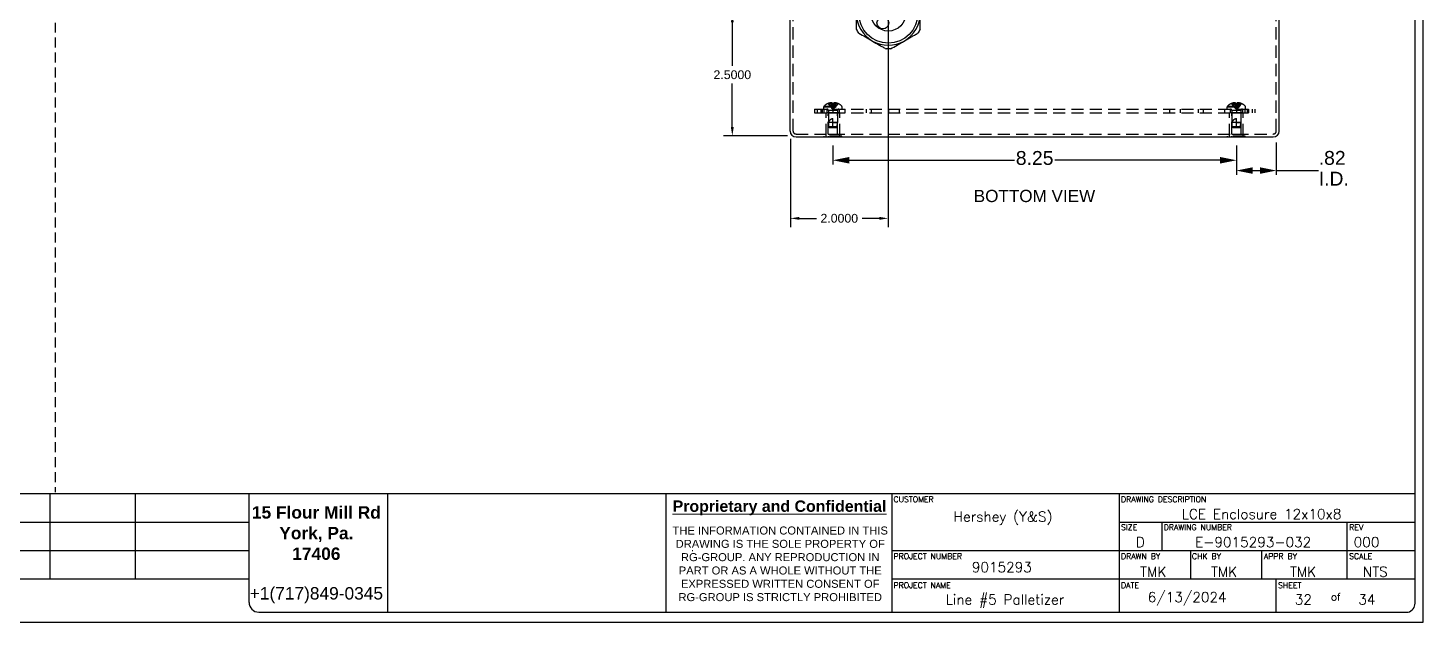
# Model space of a CAD drawing. Header units: inches. Extents: x 0 to 56, y -0.1 to 35.9.
# Drawn here: x 27.47 to 56, y -0.07 to 12.08 of the extents above; entities that cross this region are included whole.
import ezdxf
from ezdxf.enums import TextEntityAlignment as Align

# ---------------------------------------------------------------- set-up
doc = ezdxf.new("R2010")
doc.units = ezdxf.units.IN
doc.header["$MEASUREMENT"] = 0
for name, pattern in [('HIDDEN', [0.375, 0.25, -0.125]), ('HIDDEN2', [0.1875, 0.125, -0.0625]), ('SLD-Solid', [0])]:
    doc.linetypes.add(name, pattern=pattern)
for name, color, linetype in [('DEFAULT_2', 8, 'HIDDEN'), ('DIMENSIONS', 7, 'Continuous'), ('PLOC', 8, 'Continuous'), ('PSYMS', 7, 'Continuous'), ('SUBPANEL', 7, 'Continuous'), ('TB_LABELS', 1, 'Continuous')]:
    doc.layers.add(name, color=color, linetype=linetype)
doc.layers.add('MidPoint', color=210, linetype='HIDDEN2', plot=False)
doc.styles.add('Annotative', font='arial.ttf')
doc.styles.add('Fields', font='simplex.shx', dxfattribs={"height": 0.185})
doc.styles.get("Standard").update_dxf_attribs({"font": 'arial.ttf'})
doc.styles.add('WD', font='romans.shx', dxfattribs={"height": 0.185})
doc.dimstyles.new('DIMSTYLE_3', dxfattribs={"dimtxt": 0.283333, "dimasz": 0.333333, "dimexe": 0.09, "dimexo": 0.07, "dimgap": 0.0425, "dimtad": 0, "dimtih": 1, "dimtoh": 1, "dimzin": 4, "dimdsep": 46, "dimtxsty": 'Standard', "dimblk": '_FILLED', "dimblk1": '_FILLED', "dimblk2": '_FILLED', "dimcen": 0.09, "dimadec": 3, "dimazin": 1, "dimtfac": 1, "dimtdec": 3, "dimtofl": 0, "dimtmove": 0, "dimatfit": 3, "dimldrblk": '_FILLED', "dimfxl": 1, "dimtolj": 1, "dimtzin": 4, "dimarcsym": 0})
doc.dimstyles.get("Standard").update_dxf_attribs({"dimtxt": 0.18, "dimasz": 0.18, "dimexe": 0.18, "dimexo": 0.0625, "dimgap": 0.09, "dimtad": 0, "dimtih": 1, "dimtoh": 1, "dimdec": 4, "dimzin": 0, "dimdsep": 46, "dimtxsty": 'Standard', "dimcen": 0.09, "dimadec": 0, "dimazin": 0, "dimtfac": 1, "dimtdec": 4, "dimtofl": 0, "dimtmove": 0, "dimatfit": 3, "dimfxl": 1, "dimtolj": 1, "dimtzin": 0, "dimarcsym": 0})

# ---------------------------------------------------------------- blocks, each defined once
blk = doc.blocks.new('RG_Master_Ver_4_2_2')
at = {"color": 3}
for p, q in [((34.15, 0.194), (34.15, 21.734)), ((10.12, 1.563), (34.15, 1.563)), ((17.076, 1.563), (17.076, 0.496)), ((18.143, 1.563), (18.143, 0.496)), ((19.566, 1.563), (19.566, 0.203)), ((21.3, 1.563), (21.3, 0.072)), ((24.781, 1.562), (24.781, 0.072)), ((27.605, 1.563), (27.605, 0.072)), ((30.451, 1.563), (30.451, 0.072)), ((9.998, 1.207), (19.566, 1.207)), ((30.451, 1.207), (34.15, 1.207)), ((30.984, 1.207), (30.984, 0.852)), ((33.297, 1.207), (33.297, 0.852)), ((9.998, 0.852), (19.566, 0.852)), ((25.107, 0.852), (25.117, 0.852)), ((27.605, 0.852), (34.15, 0.852)), ((27.959, 0.852), (27.961, 0.852)), ((31.34, 0.852), (31.34, 0.496)), ((32.229, 0.852), (32.229, 0.496)), ((33.297, 0.852), (33.297, 0.496)), ((9.998, 0.496), (19.566, 0.496)), ((27.605, 0.496), (34.15, 0.496)), ((32.407, 0.496), (32.407, 0.085)), ((19.689, 0.081), (34.062, 0.081))]:
    blk.add_line(p, q, dxfattribs=at)
blk.add_lwpolyline([(0, -0.044), (34.25, -0.044), (34.25, 21.956), (0, 21.956)], close=True, dxfattribs=at)
for centre, radius, start, end in [((19.689, 0.203), 0.122, 180, 270), ((34.035, 0.192), 0.115, 283.6956, 0.7965)]:
    blk.add_arc(centre, radius, start, end, dxfattribs=at)
at = {"layer": 'MidPoint'}
blk.add_line((17.141, 8.956), (17.141, 1.581), dxfattribs=at)
at = {"color": 3, "insert": (20.409, 1.406), "char_height": 0.14228, "attachment_point": 2}
blk.add_mtext_dynamic_manual_height_columns('{\\fArial|b1|i0|c0|p34;\\H1.08937x;15 Flour Mill Rd\\PYork, Pa. \\P17406}\\P\\P{\\H1.08937x;+1(717)849-0345}', width=1.73509, gutter_width=0.69, heights=[0], dxfattribs=at)
at = {"color": 3, "linetype": 'Continuous', "lineweight": 20, "insert": (26.201, 1.478), "char_height": 0.14228, "width": 2.80179, "attachment_point": 2, "style": 'Annotative'}
blk.add_mtext('{\\fArial|b1|i0|c0|p34;\\LProprietary and Confidential}', dxfattribs=at)
at = {"color": 3, "insert": (26.21, 1.152), "char_height": 0.1, "width": 2.78538, "attachment_point": 2, "style": 'Annotative'}
blk.add_mtext('THE INFORMATION CONTAINED IN THIS DRAWING IS THE SOLE PROPERTY OF RG-GROUP. ANY REPRODUCTION IN PART OR AS A WHOLE WITHOUT THE EXPRESSED WRITTEN CONSENT OF RG-GROUP IS STRICTLY PROHIBITED', dxfattribs=at)
at = {"insert": (30.807, 0.331), "char_height": 0.125, "attachment_point": 1, "style": 'Fields'}
blk.add_mtext('6/13/2024', dxfattribs=at)
at = {"style": 'Fields'}
for tag, p in [('DESCRIPTION_3', (13.116, 1.307)), ('DRN_3', (15.472, 1.307)), ('CHK_3', (16.529, 1.307)), ('APP_3', (17.552, 1.307)), ('DATE_3', (18.829, 1.307)), ('CUSTOMER', (28.997, 1.214)), ('DRAWING_DESC', (32.229, 1.246)), ('DESCRIPTION_2', (13.116, 0.951)), ('DRN_2', (15.472, 0.951)), ('CHK_2', (16.529, 0.951)), ('APP_2', (17.552, 0.951)), ('DATE_2', (18.829, 0.951)), ('SIZE', (30.715, 0.894)), ('DRAWING_#', (32.125, 0.894)), ('REV', (33.543, 0.894)), ('DESCRIPTION_1', (13.116, 0.596)), ('DRN_1', (15.472, 0.596)), ('CHK_1', (16.529, 0.596)), ('APP_1', (17.552, 0.596)), ('DATE_1', (18.829, 0.596)), ('PROJECT_#', (28.981, 0.581)), ('DRN_BY', (30.875, 0.524)), ('CHK_BY', (31.762, 0.524)), ('APP_BY', (32.75, 0.524)), ('SCALE', (33.652, 0.524)), ('PROJECT_NAME', (29.021, 0.176)), ('SHEETNUM', (32.753, 0.176)), ('TTL_SHTS', (33.547, 0.176))]:
    blk.add_attdef(tag, text='', height=0.125, dxfattribs=at).set_placement(p, align=Align.CENTER)
at = {"style": 'Fields', "flags": 9}
blk.add_attdef('WD_TB', (9.953, 0.194), '', height=0.0638, dxfattribs=at)
at = {"layer": 'TB_LABELS', "style": 'WD'}
for s, height, p in [('CUSTOMER', 0.0711, (27.627, 1.528)), ('DRAWING DESCRIPTION', 0.07114, (30.472, 1.528)), ('SIZE', 0.0711, (30.472, 1.179)), ('DRAWING NUMBER', 0.07114, (31.006, 1.179)), ('REV', 0.0711, (33.325, 1.179)), ('PROJECT NUMBER', 0.07114, (27.627, 0.816)), ('DRAWN BY', 0.0711, (30.472, 0.816)), ('CHK BY', 0.0711, (31.359, 0.816)), ('APPR BY', 0.0711, (32.258, 0.816)), ('SCALE', 0.0711, (33.325, 0.816)), ('PROJECT NAME', 0.07114, (27.627, 0.453)), ('DATE', 0.0711, (30.472, 0.453)), ('SHEET', 0.0711, (32.436, 0.453)), ('of', 0.0925, (33.098, 0.318))]:
    blk.add_text(s, height=height, dxfattribs=at).set_placement(p, align=Align.TOP_LEFT)
blk = doc.blocks.new('_FILLED')
at = {"color": 0, "linetype": 'ByBlock'}
blk.add_solid([(0, 0), (-1, 0.2), (-1, -0.2)], dxfattribs=at)
blk = doc.blocks.new('*D7')
at = {"layer": 'Defpoints', "color": 0, "linetype": 'Continuous', "transparency": 16777216}
for p in [(43.932, 9.748), (52.182, 9.748), (52.182, 9.376)]:
    blk.add_point(p, dxfattribs=at)
at = {"layer": 'DIMENSIONS', "color": 0, "linetype": 'Continuous', "lineweight": -2, "transparency": 16777216}
for p, q in [((43.932, 9.678), (43.932, 9.286)), ((52.182, 9.678), (52.182, 9.286)), ((44.266, 9.376), (47.645, 9.376)), ((51.849, 9.376), (48.469, 9.376))]:
    blk.add_line(p, q, dxfattribs=at)
at = {"layer": 'DIMENSIONS', "color": 0, "linetype": 'Continuous', "lineweight": -2, "transparency": 16777216, "xscale": 0.3333333333, "yscale": 0.3333333333, "zscale": 0.3333333333, "rotation": 180}
blk.add_blockref('_FILLED', (43.932, 9.376), dxfattribs=at)
at = {"layer": 'DIMENSIONS', "color": 0, "linetype": 'Continuous', "lineweight": -2, "transparency": 16777216, "xscale": 0.3333333333, "yscale": 0.3333333333, "zscale": 0.3333333333}
blk.add_blockref('_FILLED', (52.182, 9.376), dxfattribs=at)
at = {"layer": 'DIMENSIONS', "color": 0, "linetype": 'Continuous', "transparency": 16777216, "insert": (48.057, 9.565), "char_height": 0.2833, "width": 0.76995, "attachment_point": 2, "line_spacing_factor": 0.9}
blk.add_mtext('\\A1;8.25', dxfattribs=at)
blk = doc.blocks.new('*D8')
at = {"layer": 'Defpoints', "color": 0, "linetype": 'Continuous', "transparency": 16777216}
for p in [(52.182, 9.748), (52.997, 9.81), (52.182, 9.165)]:
    blk.add_point(p, dxfattribs=at)
at = {"layer": 'DIMENSIONS', "color": 0, "linetype": 'Continuous', "lineweight": -2, "transparency": 16777216}
for p, q in [((52.997, 9.74), (52.997, 9.075)), ((52.182, 9.678), (52.182, 9.075)), ((52.516, 9.165), (52.664, 9.165)), ((52.997, 9.165), (53.859, 9.165))]:
    blk.add_line(p, q, dxfattribs=at)
at = {"layer": 'DIMENSIONS', "color": 0, "linetype": 'Continuous', "lineweight": -2, "transparency": 16777216, "xscale": 0.3333333333, "yscale": 0.3333333333, "zscale": 0.3333333333, "rotation": 180}
blk.add_blockref('_FILLED', (52.182, 9.165), dxfattribs=at)
at = {"layer": 'DIMENSIONS', "color": 0, "linetype": 'Continuous', "lineweight": -2, "transparency": 16777216, "xscale": 0.3333333333, "yscale": 0.3333333333, "zscale": 0.3333333333}
blk.add_blockref('_FILLED', (52.997, 9.165), dxfattribs=at)
at = {"layer": 'DIMENSIONS', "color": 0, "linetype": 'Continuous', "transparency": 16777216, "insert": (53.866, 9.566), "char_height": 0.2833, "width": 0.61406, "attachment_point": 1, "line_spacing_factor": 0.9}
blk.add_mtext('\\A1;.82\\PI.D.', dxfattribs=at)
blk = doc.blocks.new('HDV1_MC_TV_CG3')
for p, q in [((0.559, 0.725), (0.739, 0.725)), ((0.649, 0.635), (0.649, 0.815))]:
    blk.add_line(p, q)
at = {"color": 7, "linetype": 'SLD-Solid', "lineweight": 25}
for centre, radius in [((0.649, 0.725), 0.605), ((0.649, 0.725), 0.359), ((0.537, 0.919), 0.12), ((0.537, 0.531), 0.12), ((0.873, 0.725), 0.12)]:
    blk.add_circle(centre, radius, dxfattribs=at)
for start, end in [(120, 180), (60, 120), (0, 60), (180, 240), (300, 0), (240, 300)]:
    blk.add_arc((0.649, 0.725), 0.65, start, end, dxfattribs=at)
for points, knots in [([(0.604, 1.449), (0.56, 1.424), (0.514, 1.397), (0.444, 1.357), (0.421, 1.343), (0.385, 1.323), (0.373, 1.316), (0.348, 1.302), (0.336, 1.295), (0.324, 1.288)], [0, 0, 0, 0, 0.5, 0.5, 0.75, 0.75, 0.875, 0.875, 1, 1, 1, 1]), ([(0.974, 1.288), (0.926, 1.316), (0.878, 1.343), (0.808, 1.383), (0.785, 1.397), (0.739, 1.423), (0.716, 1.436), (0.694, 1.449)], [0, 0, 0, 0, 0.5, 0.5, 0.75, 0.75, 1, 1, 1, 1]), ([(0.324, 1.288), (0.276, 1.26), (0.228, 1.232), (0.158, 1.192), (0.135, 1.178), (0.089, 1.152), (0.066, 1.139), (0.044, 1.126)], [0, 0, 0, 0, 0.5, 0.5, 0.75, 0.75, 1, 1, 1, 1]), ([(1.254, 1.126), (1.21, 1.152), (1.164, 1.178), (1.094, 1.218), (1.071, 1.232), (1.035, 1.253), (1.023, 1.259), (0.998, 1.274), (0.986, 1.281), (0.974, 1.288)], [0, 0, 0, 0, 0.5, 0.5, 0.75, 0.75, 0.875, 0.875, 1, 1, 1, 1]), ([(-0.001, 0.725), (-0.001, 0.781), (-0.001, 0.836), (-0.001, 0.917), (-0.001, 0.944), (-0.001, 0.997), (-0.001, 1.023), (-0.001, 1.048)], [0, 0, 0, 0, 0.5, 0.5, 0.75, 0.75, 1, 1, 1, 1]), ([(1.299, 0.725), (1.299, 0.781), (1.299, 0.836), (1.299, 0.917), (1.299, 0.944), (1.299, 0.997), (1.299, 1.023), (1.299, 1.048)], [0, 0, 0, 0, 0.5, 0.5, 0.75, 0.75, 1, 1, 1, 1]), ([(-0.001, 0.401), (-0.001, 0.427), (-0.001, 0.453), (-0.001, 0.506), (-0.001, 0.532), (-0.001, 0.613), (-0.001, 0.668), (-0.001, 0.725)], [0, 0, 0, 0, 0.25, 0.25, 0.5, 0.5, 1, 1, 1, 1]), ([(1.299, 0.401), (1.299, 0.427), (1.299, 0.453), (1.299, 0.506), (1.299, 0.532), (1.299, 0.613), (1.299, 0.668), (1.299, 0.725)], [0, 0, 0, 0, 0.25, 0.25, 0.5, 0.5, 1, 1, 1, 1]), ([(0.044, 0.323), (0.089, 0.298), (0.134, 0.272), (0.204, 0.231), (0.227, 0.218), (0.263, 0.197), (0.275, 0.19), (0.3, 0.176), (0.312, 0.169), (0.324, 0.162)], [0, 0, 0, 0, 0.5, 0.5, 0.75, 0.75, 0.875, 0.875, 1, 1, 1, 1]), ([(0.974, 0.162), (1.023, 0.19), (1.07, 0.217), (1.14, 0.258), (1.163, 0.271), (1.209, 0.298), (1.232, 0.311), (1.254, 0.323)], [0, 0, 0, 0, 0.5, 0.5, 0.75, 0.75, 1, 1, 1, 1]), ([(0.324, 0.162), (0.373, 0.134), (0.42, 0.106), (0.49, 0.066), (0.513, 0.053), (0.559, 0.026), (0.582, 0.013), (0.604, 0)], [0, 0, 0, 0, 0.5, 0.5, 0.75, 0.75, 1, 1, 1, 1]), ([(0.694, 0), (0.739, 0.026), (0.784, 0.052), (0.854, 0.092), (0.877, 0.106), (0.913, 0.127), (0.925, 0.134), (0.95, 0.148), (0.962, 0.155), (0.974, 0.162)], [0, 0, 0, 0, 0.5, 0.5, 0.75, 0.75, 0.875, 0.875, 1, 1, 1, 1])]:
    blk.add_open_spline(points, degree=3, knots=knots, dxfattribs=at)
for points in [[(0.604, 1.449), (0.634, 1.449), (0.664, 1.449), (0.694, 1.449)], [(-0.001, 1.048), (0.014, 1.074), (0.029, 1.1), (0.044, 1.126)], [(1.254, 1.126), (1.269, 1.1), (1.284, 1.074), (1.299, 1.048)], [(0.044, 0.323), (0.029, 0.349), (0.014, 0.375), (-0.001, 0.401)], [(1.299, 0.401), (1.284, 0.375), (1.269, 0.349), (1.254, 0.323)], [(0.694, 0), (0.664, 0), (0.634, 0), (0.604, 0)]]:
    blk.add_open_spline(points, degree=3, dxfattribs=at)
at = {"style": 'WD', "width": 0.7}
for tag, p in [('INST', (0.625, 2.295)), ('DESC1', (0.625, 1.969)), ('LOC', (0.625, 2.125)), ('DESC2', (0.625, 1.812)), ('DESC3', (0.625, 1.665)), ('XREF', (0.625, 1.094))]:
    blk.add_attdef(tag, text='', height=0.125, dxfattribs=at).set_placement(p, align=Align.CENTER)
at = {"style": 'WD'}
blk.add_attdef('TAG1', text='', height=0.125, dxfattribs=at).set_placement((0.625, 1.5), align=Align.CENTER)
at = {"style": 'WD', "flags": 9}
blk.add_attdef('FAMILY', (0.83, 1.465), '', height=0.01, dxfattribs=at)
for tag, p in [('CAT', (0.855, 1.421)), ('ASSYCODE', (0.855, 1.384)), ('MFG', (0.853, 1.401))]:
    blk.add_attdef(tag, text='', height=0.01, dxfattribs=at).set_placement(p, align=Align.CENTER)
blk = doc.blocks.new('*D21')
at = {"color": 0, "lineweight": -2, "transparency": 16777216}
for p, q in [((45.062, 14.188), (45.062, 8.008)), ((43.062, 9.812), (43.062, 8.008)), ((43.242, 8.188), (43.598, 8.188)), ((44.883, 8.188), (44.527, 8.188))]:
    blk.add_line(p, q, dxfattribs=at)
at = {"color": 0, "transparency": 16777216}
for points in [[(43.242, 8.217), (43.242, 8.158), (43.062, 8.188)], [(44.883, 8.217), (44.883, 8.158), (45.062, 8.188)]]:
    blk.add_solid(points, dxfattribs=at)
at = {"layer": 'Defpoints', "color": 0, "transparency": 16777216}
for p in [(45.062, 14.25), (43.062, 9.875), (45.062, 8.188)]:
    blk.add_point(p, dxfattribs=at)
at = {"color": 0, "transparency": 16777216, "insert": (44.062, 8.188), "char_height": 0.18, "attachment_point": 5}
blk.add_mtext('\\A1;2.0000', dxfattribs=at)
blk = doc.blocks.new('*D22')
at = {"color": 0, "lineweight": -2, "transparency": 16777216}
for p, q in [((46.188, 12.375), (41.695, 12.375)), ((41.875, 12.195), (41.875, 11.307)), ((41.875, 10.055), (41.875, 10.943)), ((43, 9.875), (41.695, 9.875))]:
    blk.add_line(p, q, dxfattribs=at)
at = {"color": 0, "transparency": 16777216}
for points in [[(41.845, 12.195), (41.905, 12.195), (41.875, 12.375)], [(41.845, 10.055), (41.905, 10.055), (41.875, 9.875)]]:
    blk.add_solid(points, dxfattribs=at)
at = {"layer": 'Defpoints', "color": 0, "transparency": 16777216}
for p in [(41.875, 12.375), (46.25, 12.375), (43.063, 9.875)]:
    blk.add_point(p, dxfattribs=at)
at = {"color": 0, "transparency": 16777216, "insert": (41.875, 11.125), "char_height": 0.18, "attachment_point": 5}
blk.add_mtext('\\A1;2.5000', dxfattribs=at)

msp = doc.modelspace()

# ---------------------------------------------------------------- linework, layer by layer
at = {"color": 3, "linetype": 'Continuous'}
for p, q in [((43.05729, 9.97301), (43.05729, 16.84606)), ((53.05729, 9.97301), (53.05729, 16.84606)), ((43.17729, 9.85301), (52.93729, 9.85301))]:
    msp.add_line(p, q, dxfattribs=at)
at = {"color": 7, "linetype": 'Continuous'}
for p, q in [((43.75216, 9.84901), (43.75216, 9.85301)), ((44.11243, 9.84901), (43.75216, 9.84901)), ((43.84223, 9.84901), (43.84223, 9.85301)), ((44.02236, 9.84901), (44.02236, 9.85301)), ((44.11243, 9.84901), (44.11243, 9.85301)), ((52.00216, 9.84901), (52.00216, 9.85301)), ((52.36243, 9.84901), (52.00216, 9.84901)), ((52.09223, 9.84901), (52.09223, 9.85301)), ((52.27236, 9.84901), (52.27236, 9.85301)), ((52.36243, 9.84901), (52.36243, 9.85301))]:
    msp.add_line(p, q, dxfattribs=at)
at = {"color": 3, "linetype": 'Continuous'}
for centre, start, end in [((43.17729, 9.97301), 180, 270), ((52.93729, 9.97301), 270, 0)]:
    msp.add_arc(centre, 0.12, start, end, dxfattribs=at)
at = {"layer": 'DEFAULT_2', "color": 8, "linetype": 'HIDDEN'}
for p, q in [((43.11729, 9.97301), (43.11729, 16.84606)), ((52.99729, 9.97301), (52.99729, 16.84606)), ((43.79229, 9.87001), (43.79229, 10.34901)), ((44.07229, 10.34901), (43.79229, 10.34901)), ((43.83729, 10.33901), (43.82729, 10.34901)), ((43.83729, 9.91151), (43.83729, 10.33901)), ((44.02729, 10.33901), (43.83729, 10.33901)), ((44.02729, 10.33901), (44.03729, 10.34901)), ((44.02729, 9.91151), (44.02729, 10.33901)), ((44.07229, 9.87001), (44.07229, 10.34901)), ((52.32229, 10.34901), (52.04229, 10.34901)), ((52.04229, 9.87001), (52.04229, 10.34901)), ((52.08729, 10.33901), (52.07729, 10.34901)), ((52.27729, 10.33901), (52.08729, 10.33901)), ((52.08729, 9.91151), (52.08729, 10.33901)), ((52.27729, 10.33901), (52.28729, 10.34901)), ((52.27729, 9.91151), (52.27729, 10.33901)), ((52.32229, 9.87001), (52.32229, 10.34901)), ((43.17729, 9.91301), (52.93729, 9.91301)), ((43.75216, 9.85301), (43.75216, 9.87001)), ((44.11243, 9.87001), (43.75216, 9.87001)), ((43.83729, 9.91151), (44.02729, 9.91151)), ((43.84223, 9.85301), (43.84223, 9.87001)), ((44.02236, 9.85301), (44.02236, 9.87001)), ((44.11243, 9.85301), (44.11243, 9.87001)), ((52.36243, 9.87001), (52.00216, 9.87001)), ((52.00216, 9.85301), (52.00216, 9.87001)), ((52.08729, 9.91151), (52.27729, 9.91151)), ((52.09223, 9.85301), (52.09223, 9.87001)), ((52.27236, 9.85301), (52.27236, 9.87001)), ((52.36243, 9.85301), (52.36243, 9.87001))]:
    msp.add_line(p, q, dxfattribs=at)
for centre, start, end in [((43.17729, 9.97301), 180, 270), ((52.93729, 9.97301), 270, 0)]:
    msp.add_arc(centre, 0.06, start, end, dxfattribs=at)
at = {"layer": 'SUBPANEL', "color": 8, "linetype": 'HIDDEN'}
for p, q in [((43.55729, 10.42401), (43.55729, 10.34901)), ((43.55729, 10.42401), (52.55729, 10.42401)), ((43.55729, 10.34901), (52.55729, 10.34901)), ((43.609, 10.42401), (43.609, 10.34901)), ((43.68229, 10.42401), (43.68229, 10.34901)), ((43.71133, 10.42401), (43.71133, 10.34901)), ((43.74579, 10.42401), (43.74579, 10.47056)), ((43.74579, 10.47056), (44.11879, 10.47056)), ((43.75129, 10.34901), (43.75129, 10.42401)), ((43.75202, 10.48507), (44.11256, 10.48507)), ((43.80729, 10.42401), (43.80729, 10.34901)), ((43.83303, 10.53697), (43.83279, 10.53737)), ((43.83401, 10.53737), (43.83303, 10.53697)), ((43.91679, 10.53737), (43.83401, 10.53737)), ((43.83829, 10.39581), (43.83829, 10.14901)), ((44.02629, 10.39581), (43.83829, 10.39581)), ((43.86379, 10.53737), (43.86379, 10.54742)), ((43.89739, 10.53737), (43.89739, 10.55232)), ((43.91679, 10.53737), (43.91679, 10.54742)), ((43.91679, 10.53737), (43.91896, 10.5149)), ((43.91679, 10.53737), (43.91683, 10.53697)), ((43.91893, 10.51522), (43.92127, 10.49341)), ((43.92124, 10.49366), (43.92376, 10.47252)), ((43.92374, 10.4727), (43.92643, 10.45221)), ((43.93229, 10.53737), (43.93746, 10.53732)), ((43.93229, 10.42401), (43.93229, 10.34901)), ((43.9426, 10.53719), (43.93746, 10.53732)), ((43.9426, 10.53719), (43.94776, 10.53697)), ((43.94779, 10.53737), (43.94562, 10.5149)), ((43.94779, 10.53737), (43.94776, 10.53697)), ((43.94779, 10.54742), (43.94779, 10.53737)), ((44.03058, 10.53737), (43.94779, 10.53737)), ((43.96719, 10.53737), (43.96719, 10.55232)), ((44.00079, 10.53737), (44.00079, 10.54742)), ((44.02629, 10.39581), (44.02629, 10.14901)), ((44.03058, 10.53737), (44.03156, 10.53697)), ((44.03179, 10.53737), (44.03156, 10.53697)), ((44.05729, 10.42401), (44.05729, 10.34901)), ((44.11879, 10.42401), (44.11879, 10.47056)), ((44.17424, 10.42401), (44.17424, 10.34901)), ((44.61382, 10.42401), (44.61382, 10.34901)), ((44.71508, 10.42401), (44.71508, 10.34901)), ((45.07329, 10.34901), (45.07329, 10.42401)), ((45.29129, 10.34901), (45.29129, 10.42401)), ((50.82329, 10.34901), (50.82329, 10.42401)), ((51.04129, 10.34901), (51.04129, 10.42401)), ((51.39951, 10.42401), (51.39951, 10.34901)), ((51.50076, 10.42401), (51.50076, 10.34901)), ((51.94034, 10.42401), (51.94034, 10.34901)), ((51.99579, 10.47056), (52.36879, 10.47056)), ((51.99579, 10.42401), (51.99579, 10.47056)), ((52.00202, 10.48507), (52.36256, 10.48507)), ((52.05729, 10.42401), (52.05729, 10.34901)), ((52.08303, 10.53697), (52.08279, 10.53737)), ((52.08401, 10.53737), (52.08303, 10.53697)), ((52.16679, 10.53737), (52.08401, 10.53737)), ((52.27629, 10.39581), (52.08829, 10.39581)), ((52.08829, 10.39581), (52.08829, 10.14901)), ((52.11379, 10.53737), (52.11379, 10.54742)), ((52.14739, 10.53737), (52.14739, 10.55232)), ((52.16679, 10.53737), (52.16679, 10.54742)), ((52.16679, 10.53737), (52.16896, 10.5149)), ((52.16679, 10.53737), (52.16683, 10.53697)), ((52.16893, 10.51522), (52.17127, 10.49341)), ((52.17124, 10.49366), (52.17376, 10.47252)), ((52.17374, 10.4727), (52.17643, 10.45221)), ((52.18229, 10.42401), (52.18229, 10.34901)), ((52.19779, 10.53737), (52.19562, 10.5149)), ((52.19779, 10.53737), (52.19776, 10.53697)), ((52.19779, 10.54742), (52.19779, 10.53737)), ((52.28058, 10.53737), (52.19779, 10.53737)), ((52.21719, 10.53737), (52.21719, 10.55232)), ((52.25079, 10.53737), (52.25079, 10.54742)), ((52.27629, 10.39581), (52.27629, 10.14901)), ((52.28156, 10.53697), (52.28058, 10.53737)), ((52.28179, 10.53737), (52.28156, 10.53697)), ((52.30729, 10.42401), (52.30729, 10.34901)), ((52.36329, 10.34901), (52.36329, 10.42401)), ((52.36879, 10.42401), (52.36879, 10.47056)), ((52.40325, 10.42401), (52.40325, 10.34901)), ((52.43229, 10.42401), (52.43229, 10.34901)), ((52.50559, 10.42401), (52.50559, 10.34901)), ((52.55729, 10.42401), (52.55729, 10.34901)), ((43.8473, 10.05896), (43.83829, 10.14901)), ((44.02629, 10.14901), (43.83829, 10.14901)), ((43.85829, 10.04901), (43.8473, 10.05896)), ((44.01729, 10.05896), (43.8473, 10.05896)), ((43.85829, 10.04901), (44.00629, 10.04901)), ((43.93229, 10.04901), (43.93229, 10.22901)), ((43.93229, 10.14902), (44.02629, 10.14901)), ((44.00629, 10.04901), (44.01729, 10.05896)), ((44.01729, 10.05896), (44.02629, 10.14901)), ((52.27629, 10.14901), (52.08829, 10.14901)), ((52.0973, 10.05896), (52.08829, 10.14901)), ((52.26729, 10.05896), (52.0973, 10.05896)), ((52.10829, 10.04901), (52.0973, 10.05896)), ((52.10829, 10.04901), (52.25629, 10.04901)), ((52.18229, 10.04901), (52.18229, 10.22901)), ((52.18229, 10.14902), (52.27629, 10.14901)), ((52.25629, 10.04901), (52.26729, 10.05896)), ((52.26729, 10.05896), (52.27629, 10.14901))]:
    msp.add_line(p, q, dxfattribs=at)
for points in [[(43.83303, 10.53697), (43.84672, 10.5149), (43.86156, 10.49341), (43.87753, 10.47252), (43.89465, 10.45221), (43.9129, 10.43249), (43.93229, 10.41337)], [(43.89739, 10.55232), (43.89337, 10.55205), (43.88932, 10.55169), (43.88524, 10.55124), (43.88111, 10.55069), (43.87691, 10.55005), (43.87263, 10.54929), (43.86825, 10.54841), (43.86379, 10.54742)], [(43.86379, 10.53737), (43.87324, 10.51522), (43.88347, 10.49366), (43.89449, 10.4727), (43.9063, 10.45233), (43.9189, 10.43255), (43.93229, 10.41337)], [(43.91679, 10.54742), (43.91437, 10.54836), (43.91195, 10.54921), (43.90952, 10.54996), (43.90709, 10.55062), (43.90466, 10.55118), (43.90223, 10.55165), (43.89981, 10.55203), (43.89739, 10.55232)], [(43.89739, 10.53737), (43.9022, 10.51522), (43.90742, 10.49366), (43.91303, 10.4727), (43.91905, 10.45233), (43.92547, 10.43255), (43.93229, 10.41337)], [(43.93229, 10.53737), (43.92712, 10.53732), (43.92198, 10.53719), (43.91683, 10.53697)], [(43.92641, 10.45233), (43.92926, 10.43255), (43.93229, 10.41337)], [(43.92643, 10.45221), (43.92927, 10.43249), (43.93229, 10.41337)], [(43.96719, 10.53737), (43.96238, 10.51522), (43.95717, 10.49366), (43.95155, 10.4727), (43.94553, 10.45233), (43.93911, 10.43255), (43.93229, 10.41337)], [(44.00079, 10.53737), (43.99135, 10.51522), (43.98111, 10.49366), (43.97009, 10.4727), (43.95828, 10.45233), (43.94568, 10.43255), (43.93229, 10.41337)], [(44.03156, 10.53697), (44.01786, 10.5149), (44.00303, 10.49341), (43.98705, 10.47252), (43.96994, 10.45221), (43.95168, 10.43249), (43.93229, 10.41337)], [(43.94565, 10.51522), (43.94331, 10.49341), (43.94082, 10.47252), (43.93816, 10.45221), (43.93531, 10.43249), (43.93229, 10.41337)], [(43.94334, 10.49366), (43.94085, 10.4727), (43.93817, 10.45233), (43.93532, 10.43255), (43.93229, 10.41337)], [(43.96719, 10.55232), (43.96477, 10.55203), (43.96235, 10.55165), (43.95992, 10.55118), (43.9575, 10.55062), (43.95507, 10.54996), (43.95264, 10.54921), (43.95021, 10.54836), (43.94779, 10.54742)], [(44.00079, 10.54742), (43.99633, 10.54841), (43.99196, 10.54929), (43.98767, 10.55005), (43.98347, 10.55069), (43.97934, 10.55124), (43.97527, 10.55169), (43.97121, 10.55205), (43.96719, 10.55232)], [(52.08303, 10.53697), (52.09672, 10.5149), (52.11156, 10.49341), (52.12753, 10.47252), (52.14465, 10.45221), (52.1629, 10.43249), (52.18229, 10.41337)], [(52.14739, 10.55232), (52.14337, 10.55205), (52.13932, 10.55169), (52.13524, 10.55124), (52.13111, 10.55069), (52.12691, 10.55005), (52.12263, 10.54929), (52.11825, 10.54841), (52.11379, 10.54742)], [(52.11379, 10.53737), (52.12324, 10.51522), (52.13347, 10.49366), (52.14449, 10.4727), (52.1563, 10.45233), (52.1689, 10.43255), (52.18229, 10.41337)], [(52.16679, 10.54742), (52.16437, 10.54836), (52.16195, 10.54921), (52.15952, 10.54996), (52.15709, 10.55062), (52.15466, 10.55118), (52.15223, 10.55165), (52.14981, 10.55203), (52.14739, 10.55232)], [(52.14739, 10.53737), (52.1522, 10.51522), (52.15742, 10.49366), (52.16303, 10.4727), (52.16905, 10.45233), (52.17547, 10.43255), (52.18229, 10.41337)], [(52.19776, 10.53697), (52.1926, 10.53719), (52.18746, 10.53732), (52.18229, 10.53737), (52.17712, 10.53732), (52.17198, 10.53719), (52.16683, 10.53697)], [(52.17641, 10.45233), (52.17926, 10.43255), (52.18229, 10.41337)], [(52.17643, 10.45221), (52.17927, 10.43249), (52.18229, 10.41337)], [(52.21719, 10.53737), (52.21238, 10.51522), (52.20717, 10.49366), (52.20155, 10.4727), (52.19553, 10.45233), (52.18911, 10.43255), (52.18229, 10.41337)], [(52.25079, 10.53737), (52.24135, 10.51522), (52.23111, 10.49366), (52.22009, 10.4727), (52.20828, 10.45233), (52.19568, 10.43255), (52.18229, 10.41337)], [(52.28156, 10.53697), (52.26786, 10.5149), (52.25303, 10.49341), (52.23705, 10.47252), (52.21994, 10.45221), (52.20168, 10.43249), (52.18229, 10.41337)], [(52.19565, 10.51522), (52.19331, 10.49341), (52.19082, 10.47252), (52.18816, 10.45221), (52.18531, 10.43249), (52.18229, 10.41337)], [(52.19334, 10.49366), (52.19085, 10.4727), (52.18817, 10.45233), (52.18532, 10.43255), (52.18229, 10.41337)], [(52.21719, 10.55232), (52.21477, 10.55203), (52.21235, 10.55165), (52.20992, 10.55118), (52.2075, 10.55062), (52.20507, 10.54996), (52.20264, 10.54921), (52.20021, 10.54836), (52.19779, 10.54742)], [(52.25079, 10.54742), (52.24633, 10.54841), (52.24196, 10.54929), (52.23767, 10.55005), (52.23347, 10.55069), (52.22934, 10.55124), (52.22527, 10.55169), (52.22121, 10.55205), (52.21719, 10.55232)], [(43.84736, 10.05896), (43.84642, 10.07047), (43.84574, 10.08207), (43.84529, 10.09383), (43.84513, 10.10553), (43.84533, 10.11702), (43.84589, 10.12818), (43.84685, 10.13883), (43.8482, 10.14902)], [(43.84736, 10.05896), (43.85024, 10.05633), (43.8557, 10.05136)], [(43.8482, 10.14902), (43.85033, 10.15637), (43.85265, 10.16328), (43.85513, 10.16972), (43.85776, 10.17571), (43.86053, 10.18129), (43.86342, 10.18645), (43.8664, 10.19119), (43.86945, 10.19553), (43.87253, 10.19948), (43.87564, 10.20307), (43.87877, 10.20633), (43.88193, 10.2093), (43.8851, 10.212), (43.88829, 10.21445), (43.8915, 10.21668), (43.89476, 10.2187), (43.89808, 10.22055), (43.90149, 10.22222), (43.90502, 10.22374), (43.90867, 10.22509), (43.91244, 10.22626), (43.91631, 10.22724), (43.92025, 10.22801), (43.92425, 10.22857), (43.92826, 10.2289), (43.93229, 10.22901)], [(52.09736, 10.05896), (52.09642, 10.07047), (52.09574, 10.08207), (52.09529, 10.09383), (52.09513, 10.10553), (52.09533, 10.11702), (52.09589, 10.12818), (52.09685, 10.13883), (52.0982, 10.14902)], [(52.09736, 10.05896), (52.10024, 10.05633), (52.1057, 10.05136)], [(52.0982, 10.14902), (52.10033, 10.15637), (52.10265, 10.16328), (52.10513, 10.16972), (52.10776, 10.17571), (52.11053, 10.18129), (52.11342, 10.18645), (52.1164, 10.19119), (52.11945, 10.19553), (52.12253, 10.19948), (52.12564, 10.20307), (52.12877, 10.20633), (52.13193, 10.2093), (52.1351, 10.212), (52.13829, 10.21445), (52.1415, 10.21668), (52.14476, 10.2187), (52.14808, 10.22055), (52.15149, 10.22222), (52.15502, 10.22374), (52.15867, 10.22509), (52.16244, 10.22626), (52.16631, 10.22724), (52.17025, 10.22801), (52.17425, 10.22857), (52.17826, 10.2289), (52.18229, 10.22901)]]:
    msp.add_lwpolyline(points, dxfattribs=at)
for centre, radius, start, end in [((43.76579, 10.47056), 0.02, 133.513795, 180), ((43.93229, 10.29519), 0.26182, 112.335687, 133.513795), ((43.81009, 10.39581), 0.0282, 0, 90), ((43.93229, 10.29519), 0.26136, 105.194112, 112.089377), ((43.93229, 10.29519), 0.26136, 67.910623, 74.805888), ((44.05449, 10.39581), 0.0282, 90, 180), ((43.93229, 10.29519), 0.26182, 46.486205, 67.664313), ((44.09879, 10.47056), 0.02, 0, 46.486205), ((52.01579, 10.47056), 0.02, 133.513795, 180), ((52.18229, 10.29519), 0.26182, 112.335687, 133.513795), ((52.06009, 10.39581), 0.0282, 0, 90), ((52.18229, 10.29519), 0.26136, 105.194112, 112.089377), ((52.18229, 10.29519), 0.26136, 67.910623, 74.805888), ((52.30449, 10.39581), 0.0282, 90, 180), ((52.18229, 10.29519), 0.26182, 46.486205, 67.664313), ((52.34879, 10.47056), 0.02, 0, 46.486205)]:
    msp.add_arc(centre, radius, start, end, dxfattribs=at)

# ---------------------------------------------------------------- block references
ref = msp.add_blockref('RG_Master_Ver_4_2_2', (0, 0), dxfattribs=dict(xscale=1.635036496350365, yscale=1.635036496350365, zscale=1.635036496350365))
ref.add_attrib('CUSTOMER', 'Hershey (Y&S)', dxfattribs={"height": 0.2043796, "style": 'Fields'}).set_placement((47.41049, 1.98413), align=Align.CENTER)
ref.add_attrib('DRAWING_DESC', 'LCE Enclosure 12x10x8', dxfattribs={"height": 0.2043796, "style": 'Fields'}).set_placement((52.69633, 2.03648), align=Align.CENTER)
ref.add_attrib('PROJECT_#', '9015293', dxfattribs={"height": 0.20438, "style": 'Fields'}).set_placement((47.38552, 0.94986), align=Align.CENTER)
ref.add_attrib('PROJECT_NAME', 'Line #5 Palletizer', dxfattribs={"height": 0.2043796, "style": 'Fields'}).set_placement((47.45046, 0.28757), align=Align.CENTER)
ref.add_attrib('SIZE', 'D', dxfattribs={"height": 0.20438, "style": 'Fields'}).set_placement((50.21937, 1.4624), align=Align.CENTER)
ref.add_attrib('APP_BY', 'TMK', dxfattribs={"height": 0.20438, "style": 'Fields'}).set_placement((53.54745, 0.85754), align=Align.CENTER)
ref.add_attrib('DRAWING_#', 'E-9015293-032', dxfattribs={"height": 0.2043796, "style": 'Fields'}).set_placement((52.52555, 1.4624), align=Align.CENTER)
ref.add_attrib('REV', '000', dxfattribs={"height": 0.20438, "style": 'Fields'}).set_placement((54.84382, 1.4624), align=Align.CENTER)
ref.add_attrib('SCALE', 'NTS', dxfattribs={"height": 0.20438, "style": 'Fields'}).set_placement((55.0219, 0.85754), align=Align.CENTER)
ref.add_attrib('DRN_BY', 'TMK', dxfattribs={"height": 0.20438, "style": 'Fields'}).set_placement((50.48175, 0.85754), align=Align.CENTER)
ref.add_attrib('CHK_BY', 'TMK', dxfattribs={"height": 0.20438, "style": 'Fields'}).set_placement((51.93126, 0.85754), align=Align.CENTER)
ref.add_attrib('SHEETNUM', '32', dxfattribs={"height": 0.20438, "style": 'Fields'}).set_placement((53.55188, 0.28757), align=Align.CENTER)
ref.add_attrib('TTL_SHTS', '34', dxfattribs={"height": 0.20438, "style": 'Fields'}).set_placement((54.85066, 0.28757), align=Align.CENTER)
at = {"layer": 'PSYMS'}
ref = msp.add_blockref('HDV1_MC_TV_CG3', (44.41625, 11.65371), dxfattribs=at)
ref.add_attrib('LOC', 'LCE', dxfattribs={"layer": 'PLOC', "height": 0.125, "style": 'WD', "width": 0.7}).set_placement((45.04125, 13.77871), align=Align.CENTER)

# ---------------------------------------------------------------- texts
at = {"layer": 'DIMENSIONS', "color": 2, "linetype": 'Continuous', "insert": (48.05349, 8.77083), "char_height": 0.25, "width": 2.4776952, "attachment_point": 2, "line_spacing_factor": 0.9}
msp.add_mtext('BOTTOM VIEW', dxfattribs=at)

# ---------------------------------------------------------------- dimensions: what is measured, and where the dimension line sits
at = {"color": 2}
dim = msp.add_linear_dim(base=(45.0625, 8.1875), p1=(43.0625, 9.875), p2=(45.0625, 14.25), dimstyle='Standard', dxfattribs=at)
dim.commit()
dim.dimension.update_dxf_attribs({"geometry": '*D21', "text_midpoint": (44.0625, 8.1875)})
dim = msp.add_linear_dim(base=(41.875, 12.375), p1=(43.0625, 9.875), p2=(46.25, 12.375), angle=90, dimstyle='Standard', dxfattribs=at)
dim.commit()
dim.dimension.update_dxf_attribs({"geometry": '*D22', "text_midpoint": (41.875, 11.125)})
at = {"layer": 'DIMENSIONS', "color": 2, "linetype": 'Continuous'}
dim = msp.add_linear_dim(base=(52.18229, 9.3757), p1=(43.93229, 9.74818), p2=(52.18229, 9.74818), dimstyle='DIMSTYLE_3', dxfattribs=at)
dim.commit()
dim.dimension.update_dxf_attribs({"geometry": '*D7', "text_midpoint": (48.05692, 9.3757), "dimtype": 160})
dim = msp.add_linear_dim(base=(52.1822919389, 9.1647789346), p1=(52.9972919389, 9.8096787082), p2=(52.1822919389, 9.7481787082), angle=180, text='<>\\PI.D.', dimstyle='DIMSTYLE_3', dxfattribs=at)
dim.commit()
dim.dimension.update_dxf_attribs({"geometry": '*D8', "text_midpoint": (54.1735211294, 9.1647789346), "dimtype": 160})

doc.saveas('drawing.dxf')
